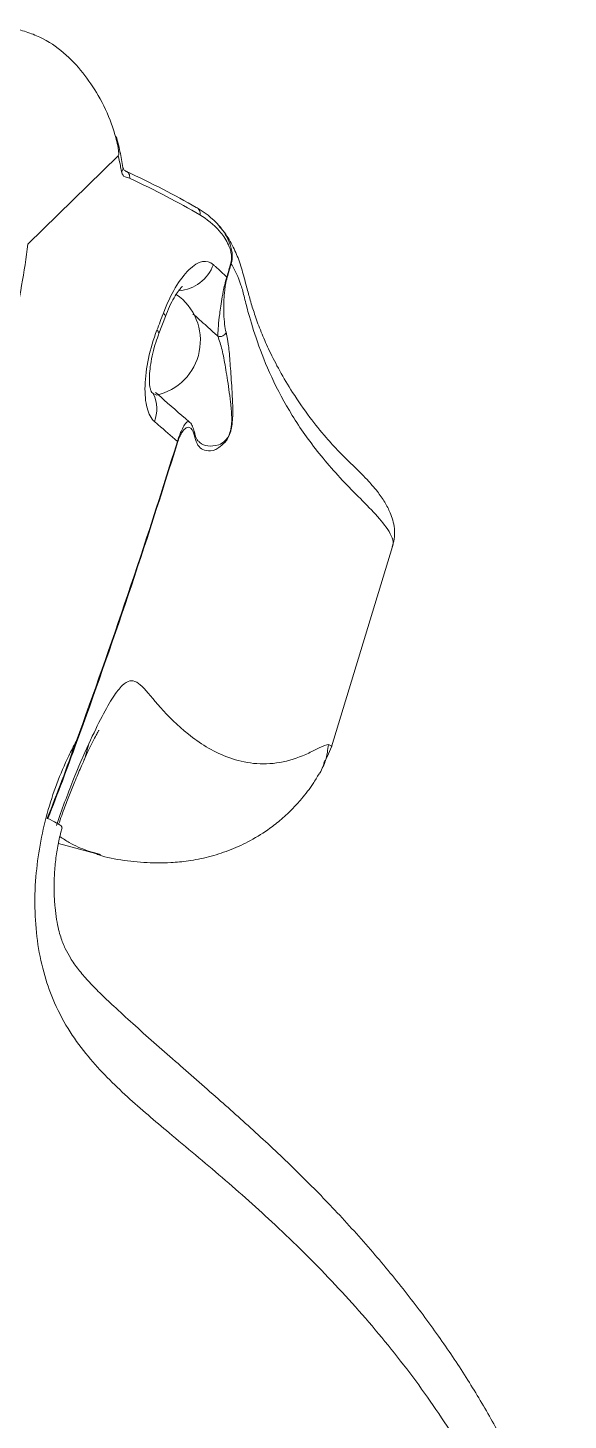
# Paper-space layout '_Trimetric' of a CAD drawing. Header units: millimetres. Extents: x -15 to 40.7, y -22.3 to 52.
# Drawn here: x 3.14 to 11.72, y 28.76 to 50.86 of the extents above; entities that cross this region are included whole.
import ezdxf

# ---------------------------------------------------------------- set-up
doc = ezdxf.new("R2010")
doc.units = ezdxf.units.MM

psp = doc.layouts.new('_Trimetric')

# ---------------------------------------------------------------- linework, layer by layer
at = {"color": 7, "linetype": 'Continuous', "lineweight": 15}
for p, q in [((3.143, 47.43), (4.577, 48.83)), ((5.224, 46.008), (5.326, 46.279)), ((5.139, 45.05), (5.177, 45.041)), ((5.784, 44.457), (5.786, 44.451)), ((7.963, 39.45), (8.933, 42.627)), ((7.771, 39.018), (7.779, 39.036)), ((3.628, 37.917), (4.294, 37.736)), ((4.295, 37.741), (4.241, 37.757))]:
    psp.add_line(p, q, dxfattribs=at)
at = {"color": 8, "linetype": 'Continuous', "lineweight": 15}
psp.add_line((6.29, 46.03), (6.315, 45.888), dxfattribs=at)
at = {"color": 8, "linetype": 'Continuous', "lineweight": 15, "flags": 128}
for points in [[(5.325, 46.279), (5.326, 46.283), (5.325, 46.294), (5.319, 46.306), (5.309, 46.319), (5.295, 46.334)], [(5.222, 46.007), (5.222, 46.008), (5.223, 46.017), (5.221, 46.027), (5.214, 46.038), (5.205, 46.05), (5.192, 46.063)], [(4.033, 39.235), (4.046, 39.266), (4.11, 39.495)]]:
    psp.add_lwpolyline(points, dxfattribs=at)
at = {"color": 7, "linetype": 'Continuous', "lineweight": 15}
for centre, radius, start, end in [((5.787, 47.923), 0.0913, 339.3238, 72.6787), ((6.401, 47.258), 0.139, 255.0831, 257.8391), ((6.347, 47.072), 0.172, 254.7946, 257.0329), ((4.993, 45.9), 0.889, 282.1254, 55.3268), ((6.193, 46.061), 0.101, 250.7858, 341.7917), ((4.622, 44.815), 0.568, 339.122, 24.3641), ((5.506, 44.277), 0.0238, 42.4783, 62.3957), ((3.885, 39.514), 0.0312, 10.2556, 40.1587)]:
    psp.add_arc(centre, radius, start, end, dxfattribs=at)
at = {"color": 8, "linetype": 'Continuous', "lineweight": 15}
for centre, radius, start, end in [((5.487, 47.328), 0.643, 274.6678, 339.4885), ((5.692, 44.43), 0.0955, 342.1109, 12.5724)]:
    psp.add_arc(centre, radius, start, end, dxfattribs=at)
at = {"color": 7, "linetype": 'Continuous', "lineweight": 15}
for points, knots in [([(2.883, 50.861), (2.964, 50.841), (3.041, 50.822), (3.192, 50.773), (3.265, 50.745), (3.473, 50.645), (3.598, 50.561), (3.936, 50.272), (4.111, 50.037), (4.261, 49.786)], [0, 0, 0, 0, 0.125, 0.125, 0.25, 0.25, 0.5, 0.5, 1, 1, 1, 1]), ([(4.577, 48.83), (4.582, 48.835), (4.584, 48.847), (4.586, 48.869), (4.585, 48.881), (4.583, 48.915), (4.58, 48.937), (4.568, 49.003), (4.558, 49.046), (4.525, 49.172), (4.499, 49.255), (4.413, 49.494), (4.344, 49.645), (4.261, 49.786)], [0, 0, 0, 0, 0.03125, 0.03125, 0.0625, 0.0625, 0.125, 0.125, 0.25, 0.25, 0.5, 0.5, 1, 1, 1, 1]), ([(4.65, 48.644), (4.636, 48.73), (4.61, 48.897), (4.568, 49.059), (4.547, 49.137)], [0, 0, 0, 0, 0.512849, 1, 1, 1, 1]), ([(4.631, 48.581), (4.624, 48.614), (4.618, 48.647), (4.611, 48.68), (4.6, 48.73), (4.589, 48.78), (4.577, 48.83), (4.577, 48.83), (4.577, 48.83), (4.577, 48.83)], [0, 0, 0, 0, 0.0001165475, 0.0001165475, 0.0001165475, 0.0002926609, 0.0002926609, 0.0002926609, 0.0002927209, 0.0002927209, 0.0002927209, 0.0002927209]), ([(4.718, 48.577), (4.701, 48.585), (4.664, 48.602), (4.657, 48.627), (4.652, 48.64)], [0, 0, 0, 0, 0.483471, 1, 1, 1, 1]), ([(4.757, 48.476), (4.762, 48.498), (4.76, 48.524), (4.737, 48.565), (4.718, 48.58), (4.699, 48.585)], [0, 0, 0, 0, 0.5, 0.5, 1, 1, 1, 1]), ([(5.814, 48.01), (5.946, 47.938), (6.069, 47.846), (6.233, 47.656), (6.284, 47.584), (6.346, 47.449), (6.365, 47.399), (6.383, 47.31), (6.387, 47.278), (6.388, 47.204), (6.384, 47.163), (6.372, 47.122)], [0, 0, 0, 0, 0.5, 0.5, 0.75, 0.75, 0.875, 0.875, 0.9375, 0.9375, 1, 1, 1, 1]), ([(6.365, 47.124), (6.377, 47.163), (6.378, 47.201), (6.374, 47.264), (6.369, 47.291), (6.351, 47.366), (6.333, 47.407), (6.277, 47.52), (6.233, 47.58), (6.091, 47.743), (5.985, 47.824), (5.872, 47.891)], [0, 0, 0, 0, 0.0625, 0.0625, 0.125, 0.125, 0.25, 0.25, 0.5, 0.5, 1, 1, 1, 1]), ([(8.927, 42.623), (8.939, 42.663), (8.967, 42.754), (8.967, 42.912), (8.937, 43.049), (8.889, 43.188), (8.809, 43.342), (8.684, 43.517), (8.512, 43.712), (8.301, 43.92), (8.075, 44.139), (7.854, 44.382), (7.597, 44.701), (7.35, 45.059), (7.14, 45.414), (6.979, 45.726), (6.854, 46.008), (6.759, 46.264), (6.686, 46.491), (6.626, 46.708), (6.568, 46.932), (6.502, 47.164), (6.392, 47.416), (6.283, 47.596), (6.201, 47.686), (6.18, 47.709)], [0, 0, 0, 0, 0.011688, 0.026563, 0.039951, 0.052834, 0.073672, 0.097079, 0.12598, 0.163664, 0.200237, 0.24053, 0.294817, 0.360807, 0.419225, 0.473741, 0.524475, 0.578671, 0.632264, 0.688447, 0.757093, 0.83635, 0.904528, 0.975307, 1, 1, 1, 1]), ([(3.143, 47.43), (3.116, 47.21), (3.083, 46.99), (3.006, 46.554), (2.962, 46.337), (2.817, 45.687), (2.703, 45.258), (2.583, 44.83)], [0, 0, 0, 0, 0.25, 0.25, 0.5, 0.5, 1, 1, 1, 1]), ([(6.089, 47.102), (5.99, 47.194), (5.849, 47.165), (5.627, 46.95), (5.553, 46.852), (5.414, 46.617), (5.35, 46.481), (5.295, 46.334)], [0, 0, 0, 0, 0.5, 0.5, 0.75, 0.75, 1, 1, 1, 1]), ([(6.089, 47.102), (6.1, 47.092), (6.111, 47.082), (6.122, 47.072), (6.182, 47.017), (6.242, 46.961), (6.302, 46.906)], [0, 0, 0, 0, 0.0001053424, 0.0001053424, 0.0001053424, 0.0006844396, 0.0006844396, 0.0006844396, 0.0006844396]), ([(6.16, 45.966), (6.158, 46.033), (6.166, 46.132), (6.19, 46.339), (6.2, 46.418), (6.223, 46.564), (6.232, 46.617), (6.252, 46.711), (6.259, 46.745), (6.277, 46.821), (6.288, 46.863), (6.302, 46.906)], [0, 0, 0, 0, 0.5, 0.5, 0.75, 0.75, 0.875, 0.875, 0.9375, 0.9375, 1, 1, 1, 1]), ([(6.308, 46.905), (6.296, 46.862), (6.288, 46.823), (6.275, 46.754), (6.271, 46.724), (6.261, 46.641), (6.258, 46.593), (6.251, 46.462), (6.252, 46.39), (6.259, 46.198), (6.27, 46.101), (6.29, 46.03)], [0, 0, 0, 0, 0.0625, 0.0625, 0.125, 0.125, 0.25, 0.25, 0.5, 0.5, 1, 1, 1, 1]), ([(5.325, 46.279), (5.325, 46.28), (5.346, 46.335), (5.391, 46.441), (5.463, 46.58), (5.528, 46.679), (5.575, 46.737), (5.6, 46.757), (5.594, 46.754), (5.593, 46.753)], [0, 0, 0, 0, 0.0027, 0.209407, 0.422637, 0.627327, 0.79473, 0.951376, 1, 1, 1, 1]), ([(5.192, 46.063), (5.209, 46.108), (5.226, 46.153), (5.243, 46.199), (5.26, 46.244), (5.277, 46.289), (5.295, 46.334)], [0, 0, 0, 0, 0.0001473651, 0.0001473651, 0.0001473651, 0.0002944823, 0.0002944823, 0.0002944823, 0.0002944823]), ([(5.192, 46.063), (5.136, 45.917), (5.091, 45.764), (5.026, 45.464), (5.007, 45.315), (4.999, 45.047), (5.01, 44.926), (5.062, 44.731), (5.101, 44.658), (5.153, 44.613)], [0, 0, 0, 0, 0.25, 0.25, 0.5, 0.5, 0.75, 0.75, 1, 1, 1, 1]), ([(5.088, 45.124), (5.088, 45.123), (5.091, 45.118), (5.082, 45.143), (5.073, 45.207), (5.07, 45.31), (5.08, 45.447), (5.105, 45.61), (5.145, 45.78), (5.188, 45.913), (5.216, 45.985), (5.224, 46.007)], [0, 0, 0, 0, 0.009708, 0.125426, 0.239894, 0.367648, 0.506427, 0.6533, 0.80611, 0.94088, 1, 1, 1, 1]), ([(6.315, 45.888), (6.319, 45.866), (6.337, 45.775), (6.353, 45.546), (6.375, 45.254), (6.392, 44.969), (6.4, 44.767), (6.39, 44.599), (6.375, 44.508), (6.36, 44.447), (6.339, 44.389), (6.312, 44.334), (6.286, 44.294), (6.273, 44.284), (6.27, 44.281)], [0, 0, 0, 0, 0.0819307, 0.3345109, 0.5812232, 0.7066231, 0.8336488, 0.885265, 0.9037957, 0.922539, 0.9394825, 0.9580115, 0.9904548, 1, 1, 1, 1]), ([(5.09, 45.126), (5.091, 45.121), (5.1, 45.078), (5.121, 45.063), (5.139, 45.05)], [0, 0, 0, 0, 0.1273691, 1, 1, 1, 1]), ([(5.704, 44.609), (5.55, 44.741), (5.368, 44.897), (5.198, 45.051), (5.171, 45.075)], [0, 0, 0, 0, 0.8434383, 1, 1, 1, 1]), ([(5.517, 44.298), (5.415, 44.386), (5.313, 44.473), (5.214, 44.56), (5.193, 44.577), (5.173, 44.595), (5.153, 44.613)], [0.00001396, 0.00001396, 0.00001396, 0.00001396, 0.000927453, 0.000927453, 0.000927453, 0.001114253, 0.001114253, 0.001114253, 0.001114253]), ([(5.783, 44.401), (5.767, 44.468), (5.743, 44.511), (5.687, 44.524), (5.666, 44.521), (5.624, 44.487), (5.609, 44.471), (5.581, 44.429), (5.571, 44.411), (5.548, 44.363), (5.536, 44.331), (5.524, 44.293)], [0, 0, 0, 0, 0.5, 0.5, 0.75, 0.75, 0.875, 0.875, 0.9375, 0.9375, 1, 1, 1, 1]), ([(5.783, 44.451), (5.775, 44.481), (5.76, 44.535), (5.734, 44.585), (5.707, 44.604), (5.702, 44.607)], [0, 0, 0, 0, 0.517736, 0.917954, 1, 1, 1, 1]), ([(5.853, 44.299), (5.846, 44.305), (5.83, 44.321), (5.803, 44.374), (5.789, 44.437), (5.784, 44.457)], [0, 0, 0, 0, 0.300866, 0.781864, 1, 1, 1, 1]), ([(4.11, 39.495), (4.186, 39.663), (4.256, 39.807), (4.385, 40.053), (4.445, 40.156), (4.551, 40.32), (4.599, 40.38), (4.685, 40.464), (4.724, 40.488), (4.836, 40.512), (4.904, 40.463), (5.07, 40.287), (5.17, 40.159), (5.423, 39.883), (5.576, 39.734), (5.94, 39.462), (6.15, 39.337), (6.513, 39.219), (6.642, 39.192), (6.913, 39.174), (7.055, 39.182), (7.337, 39.241), (7.476, 39.292), (7.666, 39.381), (7.726, 39.412), (7.833, 39.465), (7.881, 39.486), (7.915, 39.488)], [0, 0, 0, 0, 0.0625, 0.0625, 0.125, 0.125, 0.1875, 0.1875, 0.25, 0.25, 0.375, 0.375, 0.5, 0.5, 0.625, 0.625, 0.75, 0.75, 0.8125, 0.8125, 0.875, 0.875, 0.9375, 0.9375, 0.96875, 0.96875, 1, 1, 1, 1]), ([(4.035, 39.24), (4.037, 39.244), (4.07, 39.321), (4.123, 39.433), (4.19, 39.567), (4.237, 39.656), (4.267, 39.708), (4.27, 39.712), (4.271, 39.714)], [0, 0, 0, 0, 0.012225, 0.257321, 0.468474, 0.664813, 0.846661, 1, 1, 1, 1]), ([(3.452, 38.316), (3.53, 38.513), (3.607, 38.711), (3.759, 39.118), (3.834, 39.327), (3.909, 39.534)], [0, 0, 0, 0, 0.5, 0.5, 1, 1, 1, 1]), ([(3.916, 39.519), (3.841, 39.315), (3.766, 39.109), (3.615, 38.705), (3.538, 38.507), (3.462, 38.31)], [0, 0, 0, 0, 0.5, 0.5, 1, 1, 1, 1]), ([(3.596, 38.2), (3.683, 38.457), (3.771, 38.694), (3.944, 39.122), (4.029, 39.317), (4.11, 39.495)], [0, 0, 0, 0, 0.5, 0.5, 1, 1, 1, 1]), ([(7.843, 39.196), (7.843, 39.195), (7.843, 39.195), (7.843, 39.197), (7.845, 39.199), (7.847, 39.202), (7.85, 39.208), (7.871, 39.243), (7.915, 39.324), (7.944, 39.4), (7.963, 39.45)], [0, 0, 0, 0, 0.014597, 0.030006, 0.044227, 0.058681, 0.074706, 0.114914, 0.426414, 1, 1, 1, 1]), ([(3.631, 38.219), (3.631, 38.22), (3.664, 38.317), (3.726, 38.486), (3.815, 38.722), (3.904, 38.939), (3.977, 39.107), (4.021, 39.206), (4.034, 39.234)], [0, 0, 0, 0, 0.00039, 0.233953, 0.432494, 0.646501, 0.901496, 1, 1, 1, 1]), ([(7.781, 39.031), (7.797, 39.066), (7.818, 39.112), (7.841, 39.175), (7.852, 39.205), (7.858, 39.221), (7.86, 39.228), (7.862, 39.232), (7.863, 39.235), (7.864, 39.237), (7.863, 39.237), (7.863, 39.237)], [0, 0, 0, 0, 0.528495, 0.705114, 0.829456, 0.876395, 0.897039, 0.916966, 0.937967, 0.961572, 1, 1, 1, 1]), ([(4.237, 37.743), (4.279, 37.73), (4.451, 37.678), (4.77, 37.627), (5.126, 37.603), (5.423, 37.61), (5.706, 37.637), (6.012, 37.697), (6.331, 37.797), (6.648, 37.939), (6.919, 38.104), (7.147, 38.277), (7.33, 38.445), (7.507, 38.641), (7.654, 38.832), (7.735, 38.969), (7.765, 39.021)], [0, 0, 0, 0, 0.0375343, 0.1535906, 0.266854, 0.3270997, 0.3965199, 0.476814, 0.5562074, 0.6350484, 0.7220803, 0.7774046, 0.8353933, 0.8884645, 0.9576242, 1, 1, 1, 1]), ([(3.452, 38.316), (3.454, 38.314), (3.512, 38.288), (3.604, 38.241), (3.679, 38.192), (3.683, 38.173), (3.684, 38.164)], [0, 0, 0, 0, 0.015709, 0.36185, 0.708045, 1, 1, 1, 1]), ([(10.8, 22.31), (10.821, 22.334), (10.938, 22.471), (11.116, 22.748), (11.328, 23.136), (11.494, 23.543), (11.617, 23.962), (11.694, 24.387), (11.722, 24.767), (11.719, 25.063), (11.704, 25.373), (11.658, 25.756), (11.567, 26.211), (11.439, 26.672), (11.274, 27.146), (11.072, 27.635), (10.819, 28.181), (10.495, 28.795), (10.102, 29.452), (9.659, 30.112), (9.163, 30.775), (8.614, 31.443), (8.033, 32.088), (7.418, 32.714), (6.795, 33.3), (6.143, 33.883), (5.472, 34.468), (4.923, 34.951), (4.525, 35.316), (4.281, 35.546), (4.095, 35.737), (3.939, 35.918), (3.826, 36.08), (3.735, 36.246), (3.672, 36.398), (3.63, 36.548), (3.597, 36.709), (3.572, 36.903), (3.558, 37.128), (3.56, 37.372), (3.579, 37.625), (3.615, 37.87), (3.653, 38.05), (3.68, 38.141), (3.687, 38.164)], [0, 0, 0, 0, 0.0041444, 0.0239306, 0.0436272, 0.0632321, 0.0827459, 0.1021723, 0.1215188, 0.1328353, 0.1438881, 0.1657185, 0.1880039, 0.2115051, 0.2365813, 0.2636405, 0.2933541, 0.3321572, 0.3719778, 0.4134477, 0.4567234, 0.501963, 0.5492896, 0.5939805, 0.6404118, 0.6877122, 0.7390267, 0.792214, 0.8172503, 0.8366944, 0.8558875, 0.8749119, 0.8945109, 0.9089247, 0.9233368, 0.9312223, 0.9395098, 0.9484208, 0.9578952, 0.9677558, 0.9777473, 0.9875263, 0.996912, 1, 1, 1, 1])]:
    psp.add_open_spline(points, degree=3, knots=knots, dxfattribs=at)
at = {"color": 8, "linetype": 'Continuous', "lineweight": 15}
for points, knots in [([(4.651, 48.644), (4.651, 48.643), (4.655, 48.635), (4.653, 48.614), (4.64, 48.594), (4.631, 48.581)], [0, 0, 0, 0, 0.074195, 0.39797, 1, 1, 1, 1]), ([(8.931, 42.627), (8.936, 42.644), (8.951, 42.698), (8.92, 42.796), (8.813, 42.974), (8.603, 43.209), (8.215, 43.591), (7.758, 44.091), (7.323, 44.708), (6.995, 45.328), (6.772, 45.899), (6.651, 46.302), (6.58, 46.58), (6.513, 46.852), (6.428, 47.014), (6.372, 47.122)], [0, 0, 0, 0, 0.0128298, 0.0410957, 0.0700406, 0.1237612, 0.1779349, 0.2862678, 0.3882651, 0.4908736, 0.5955641, 0.7015407, 0.7759151, 0.8504603, 1, 1, 1, 1]), ([(6.16, 45.966), (6.111, 46.01), (5.985, 46.123), (5.853, 46.242), (5.771, 46.317), (5.763, 46.324)], [0, 0, 0, 0, 0.370962, 0.941906, 1, 1, 1, 1]), ([(5.856, 44.3), (5.861, 44.293), (5.898, 44.25), (5.994, 44.219), (6.131, 44.221), (6.25, 44.277), (6.31, 44.349), (6.335, 44.395), (6.348, 44.428), (6.357, 44.459), (6.363, 44.482), (6.37, 44.518), (6.379, 44.588), (6.38, 44.74), (6.361, 44.925), (6.325, 45.196), (6.279, 45.481), (6.228, 45.763), (6.183, 45.898), (6.16, 45.966)], [0, 0, 0, 0, 0.024799, 0.154855, 0.286364, 0.345765, 0.363313, 0.372962, 0.379529, 0.381605, 0.389669, 0.391275, 0.401129, 0.429541, 0.498623, 0.569058, 0.713295, 0.856198, 1, 1, 1, 1]), ([(5.517, 44.298), (5.524, 44.318), (5.536, 44.355), (5.558, 44.415), (5.596, 44.502), (5.644, 44.583), (5.682, 44.62), (5.694, 44.609), (5.699, 44.604)], [0, 0, 0, 0, 0.050934, 0.100339, 0.186257, 0.409096, 0.765401, 1, 1, 1, 1]), ([(6.27, 44.281), (6.237, 44.251), (6.126, 44.149), (6.003, 44.144), (5.894, 44.168), (5.825, 44.254), (5.797, 44.352), (5.783, 44.401)], [0, 0, 0, 0, 0.097825, 0.328291, 0.563558, 0.781114, 1, 1, 1, 1]), ([(10.454, 21.923), (10.544, 22.006), (10.821, 22.259), (11.073, 22.686), (11.267, 23.147), (11.405, 23.656), (11.451, 24.17), (11.417, 24.835), (11.292, 25.516), (11.02, 26.34), (10.668, 27.145), (10.201, 28.04), (9.592, 29.008), (8.822, 30.026), (7.975, 30.983), (7.1, 31.846), (6.227, 32.622), (5.436, 33.278), (4.828, 33.792), (4.401, 34.198), (4.094, 34.531), (3.807, 34.916), (3.573, 35.344), (3.401, 35.814), (3.294, 36.302), (3.246, 36.834), (3.26, 37.37), (3.33, 37.898), (3.443, 38.397), (3.599, 38.873), (3.759, 39.25), (3.869, 39.458), (3.909, 39.534)], [0, 0, 0, 0, 0.017619, 0.054284, 0.07424, 0.094344, 0.135468, 0.153482, 0.196786, 0.240534, 0.285073, 0.329742, 0.392221, 0.454942, 0.518247, 0.581711, 0.639647, 0.697642, 0.744145, 0.767437, 0.790783, 0.814145, 0.837899, 0.856886, 0.876471, 0.895519, 0.915311, 0.933293, 0.951829, 0.970316, 0.989257, 1, 1, 1, 1]), ([(7.779, 39.036), (7.813, 39.099), (7.886, 39.238), (7.904, 39.4), (7.915, 39.488)], [0, 0, 0, 0, 0.458016, 1, 1, 1, 1]), ([(7.915, 39.488), (7.948, 39.47), (7.982, 39.452), (7.963, 39.45), (7.963, 39.45)], [0, 0, 0, 0, 0.98508, 1, 1, 1, 1]), ([(4.241, 37.757), (4.191, 37.771), (4.037, 37.814), (3.833, 37.904), (3.7, 37.992), (3.651, 38.025)], [0, 0, 0, 0, 0.233554, 0.717755, 1, 1, 1, 1])]:
    psp.add_open_spline(points, degree=3, knots=knots, dxfattribs=at)
at = {"color": 7, "linetype": 'Continuous', "lineweight": 15}
for points in [[(4.631, 48.581), (4.652, 48.469), (4.713, 48.497), (4.757, 48.476)], [(4.699, 48.585), (5.115, 48.394), (5.474, 48.208), (5.814, 48.01)], [(5.872, 47.891), (5.533, 48.091), (5.173, 48.279), (4.757, 48.476)], [(6.302, 46.906), (6.323, 46.979), (6.344, 47.051), (6.365, 47.124)], [(6.372, 47.122), (6.351, 47.05), (6.329, 46.977), (6.308, 46.905)], [(3.909, 39.534), (4.468, 41.058), (5.001, 42.641), (5.517, 44.298)], [(5.524, 44.293), (5.007, 42.633), (4.475, 41.047), (3.916, 39.519)]]:
    psp.add_open_spline(points, degree=3, dxfattribs=at)

doc.saveas('drawing.dxf')
